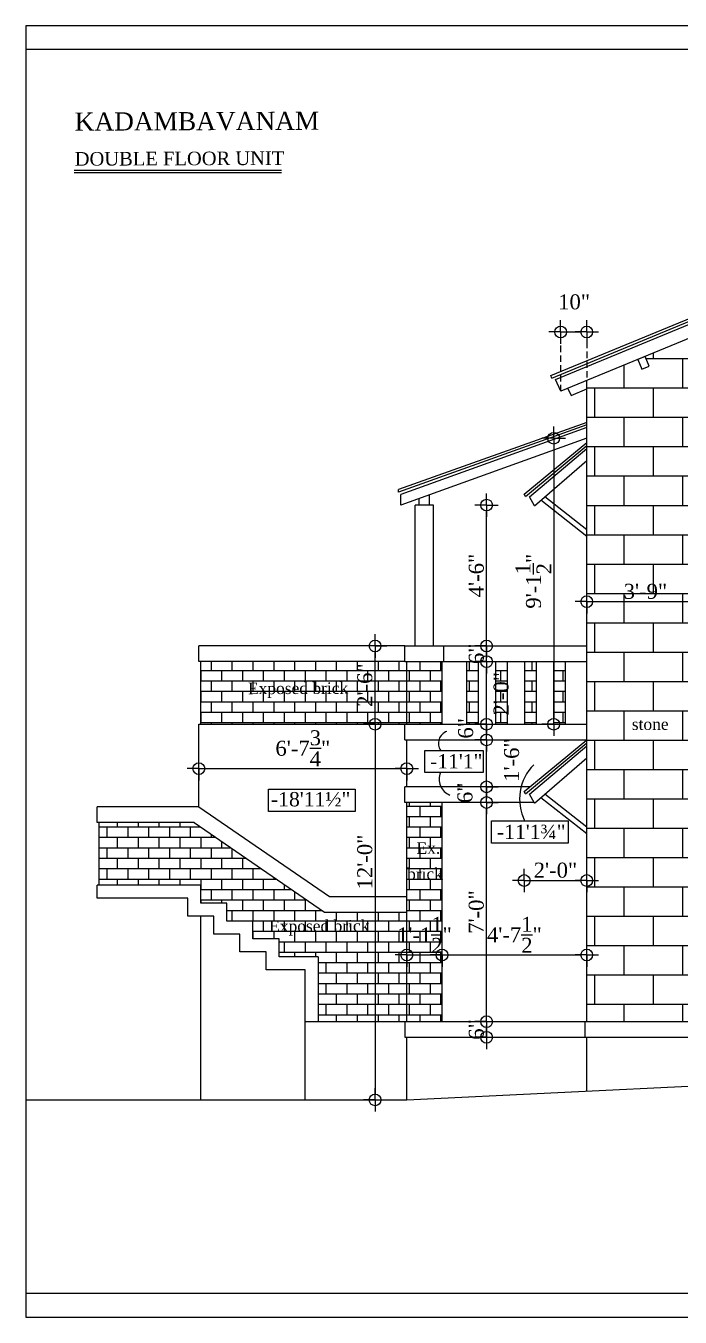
# Model space of a CAD drawing. Extents: x -2842 to -33, y 60 to 555.
# Drawn here: x -1314.2 to -1063.2, y 60.1 to 555.1 of the extents above; entities that cross this region are included whole.
import ezdxf

# ---------------------------------------------------------------- set-up
doc = ezdxf.new("R2010")
doc.units = 0
doc.header["$LTSCALE"] = 20
doc.header["$MEASUREMENT"] = 0
doc.header["$PDMODE"] = 34
doc.linetypes.add('HIDDEN2', pattern=[0.1875, 0.125, -0.0625])
doc.layers.get('0').update_dxf_attribs({"linetype": 'CONTINUOUS'})
doc.layers.get('DEFPOINTS').update_dxf_attribs({"linetype": 'CONTINUOUS'})
for name, color, linetype in [('border', 230, 'CONTINUOUS'), ('DIMLINE', 254, 'CONTINUOUS'), ('levels', 2, 'CONTINUOUS'), ('Stone', 8, 'CONTINUOUS'), ('TEXTS', 2, 'CONTINUOUS'), ('tile', 22, 'CONTINUOUS'), ('wall', 13, 'CONTINUOUS'), ('WOOD', 7, 'CONTINUOUS')]:
    doc.layers.add(name, color=color, linetype=linetype)
doc.layers.add('correct', color=230, linetype='CONTINUOUS', plot=False)
doc.styles.add('DIMTEXT', font='times_1.ttf')
doc.styles.add('STYLE1', font='times_1.ttf')
doc.styles.add('style5', font='times_1.ttf')
doc.dimstyles.new('ARCH_48_0', dxfattribs={"dimtxt": 5.75, "dimasz": 2.25, "dimexe": 0.25, "dimexo": 0, "dimgap": 1, "dimtad": 1, "dimzin": 3, "dimdsep": 46, "dimlunit": 4, "dimtxsty": 'DIMTEXT', "dimblk": 'BLK', "dimcen": 0, "dimdle": 0.09375, "dimse1": 1, "dimse2": 1, "dimclrd": 254, "dimclrt": 3, "dimadec": 1, "dimazin": 0, "dimtfac": 1, "dimtix": 1, "dimtmove": 2, "dimatfit": 3, "dimldrblk": 'NONE', "dimfxl": 0.25, "dimtvp": 1.4625, "dimtolj": 1, "dimtzin": 15, "dimarcsym": 0})
pattern_1 = [(0, (-150.9643, 0), (0, 4), []), (90, (-150.964, 0), (-8, 5e-16), [4, -4]), (90, (-146.964, 0), (-8, 5e-16), [-4, 4])]
pattern_2 = [(0, (-148.0388, 0), (0, 4), []), (90, (-148.039, 0), (-8, 5e-16), [4, -4]), (90, (-144.039, 0), (-8, 5e-16), [-4, 4])]

# ---------------------------------------------------------------- blocks, each defined once
blk = doc.blocks.new('BLK')
for q in [(-2, 0), (0, 2), (2, 0), (0, -2)]:
    blk.add_line((0, 0), q)
blk.add_circle((0, 0), 1)
blk = doc.blocks.new('*D109')
at = {"layer": 'DEFPOINTS', "color": 0, "lineweight": -2}
for p in [(-1099.05, 437.71), (-1109.05, 414.97), (-1099.05, 414.97)]:
    blk.add_point(p, dxfattribs=at)
at = {"layer": 'DIMLINE', "color": 254, "lineweight": -2}
blk.add_line((-1106.8, 437.71), (-1101.3, 437.71), dxfattribs=at)
at = {"layer": 'DIMLINE', "color": 254, "lineweight": -2, "xscale": 2.25, "yscale": 2.25, "zscale": 2.25, "rotation": 180}
blk.add_blockref('BLK', (-1109.05, 437.71), dxfattribs=at)
at = {"layer": 'DIMLINE', "color": 254, "lineweight": -2, "xscale": 2.25, "yscale": 2.25, "zscale": 2.25}
blk.add_blockref('BLK', (-1099.05, 437.71), dxfattribs=at)
at = {"layer": 'DIMLINE', "color": 3, "lineweight": -2, "insert": (-1103.89, 449.22), "char_height": 5.75, "attachment_point": 5, "style": 'DIMTEXT'}
blk.add_mtext('\\A1;10"', dxfattribs=at)
blk = doc.blocks.new('_None')
blk = doc.blocks.new('*D110')
at = {"layer": 'DEFPOINTS', "color": 0, "lineweight": -2}
for p in [(-1099.05, 334.34), (-1054.05, 334.34), (-1054.05, 334.34)]:
    blk.add_point(p, dxfattribs=at)
at = {"layer": 'DIMLINE', "color": 254, "lineweight": -2}
blk.add_line((-1096.8, 334.34), (-1056.3, 334.34), dxfattribs=at)
at = {"layer": 'DIMLINE', "color": 254, "lineweight": -2, "xscale": 2.25, "yscale": 2.25, "zscale": 2.25, "rotation": 180}
blk.add_blockref('BLK', (-1099.05, 334.34), dxfattribs=at)
at = {"layer": 'DIMLINE', "color": 254, "lineweight": -2, "xscale": 2.25, "yscale": 2.25, "zscale": 2.25}
blk.add_blockref('BLK', (-1054.05, 334.34), dxfattribs=at)
at = {"layer": 'DIMLINE', "color": 3, "lineweight": -2, "insert": (-1076.55, 338.27), "char_height": 5.75, "attachment_point": 5, "style": 'DIMTEXT'}
blk.add_mtext('\\A1;3\'-9"', dxfattribs=at)
blk = doc.blocks.new('*D140')
at = {"layer": 'DEFPOINTS', "color": 0, "lineweight": -2}
for p in [(-1123.05, 261.57), (-1099.05, 259.89), (-1099.05, 227.45)]:
    blk.add_point(p, dxfattribs=at)
at = {"layer": 'DIMLINE', "color": 254, "lineweight": -2}
blk.add_line((-1120.8, 227.45), (-1101.3, 227.45), dxfattribs=at)
at = {"layer": 'DIMLINE', "color": 254, "lineweight": -2, "xscale": 2.25, "yscale": 2.25, "zscale": 2.25, "rotation": 180}
blk.add_blockref('BLK', (-1123.05, 227.45), dxfattribs=at)
at = {"layer": 'DIMLINE', "color": 254, "lineweight": -2, "xscale": 2.25, "yscale": 2.25, "zscale": 2.25}
blk.add_blockref('BLK', (-1099.05, 227.45), dxfattribs=at)
at = {"layer": 'DIMLINE', "color": 3, "lineweight": -2, "insert": (-1111.05, 231.38), "char_height": 5.75, "attachment_point": 5, "style": 'DIMTEXT'}
blk.add_mtext('\\A1;2\'-0"', dxfattribs=at)
blk = doc.blocks.new('*D141')
at = {"layer": 'DEFPOINTS', "color": 0, "lineweight": -2}
for p in [(-1247.8, 277.46), (-1168.05, 270.35), (-1168.05, 251.19)]:
    blk.add_point(p, dxfattribs=at)
at = {"layer": 'DIMLINE', "color": 254, "lineweight": -2}
blk.add_line((-1245.55, 270.35), (-1170.3, 270.35), dxfattribs=at)
at = {"layer": 'DIMLINE', "color": 254, "lineweight": -2, "xscale": 2.25, "yscale": 2.25, "zscale": 2.25, "rotation": 180}
blk.add_blockref('BLK', (-1247.8, 270.35), dxfattribs=at)
at = {"layer": 'DIMLINE', "color": 254, "lineweight": -2, "xscale": 2.25, "yscale": 2.25, "zscale": 2.25}
blk.add_blockref('BLK', (-1168.05, 270.35), dxfattribs=at)
at = {"layer": 'DIMLINE', "color": 3, "lineweight": -2, "insert": (-1207.92, 278.15), "char_height": 5.75, "attachment_point": 5, "style": 'DIMTEXT'}
blk.add_mtext('\\A1;6\'-7{\\H1.000000x;\\S3/4;}"', dxfattribs=at)
blk = doc.blocks.new('*D142')
at = {"layer": 'DEFPOINTS', "color": 0, "lineweight": -2}
for p in [(-1168.05, 231.5), (-1154.55, 231.5), (-1154.55, 198.9)]:
    blk.add_point(p, dxfattribs=at)
at = {"layer": 'DIMLINE', "color": 254, "lineweight": -2}
for p, q in [((-1170.3, 198.9), (-1172.55, 198.9)), ((-1168.05, 198.9), (-1154.55, 198.9)), ((-1152.3, 198.9), (-1150.05, 198.9))]:
    blk.add_line(p, q, dxfattribs=at)
at = {"layer": 'DIMLINE', "color": 254, "lineweight": -2, "xscale": 2.25, "yscale": 2.25, "zscale": 2.25}
blk.add_blockref('BLK', (-1168.05, 198.9), dxfattribs=at)
at = {"layer": 'DIMLINE', "color": 254, "lineweight": -2, "xscale": 2.25, "yscale": 2.25, "zscale": 2.25, "rotation": 180}
blk.add_blockref('BLK', (-1154.55, 198.9), dxfattribs=at)
at = {"layer": 'DIMLINE', "color": 3, "lineweight": -2, "insert": (-1161.3, 206.59), "char_height": 5.75, "attachment_point": 5, "style": 'DIMTEXT'}
blk.add_mtext('\\A1;1\'-1{\\H1.000000x;\\S1/2;}"', dxfattribs=at)
blk = doc.blocks.new('*D143')
at = {"layer": 'DEFPOINTS', "color": 0, "lineweight": -2}
for p in [(-1154.55, 215.36), (-1099.05, 215.36), (-1099.05, 198.9)]:
    blk.add_point(p, dxfattribs=at)
at = {"layer": 'DIMLINE', "color": 254, "lineweight": -2}
blk.add_line((-1152.3, 198.9), (-1101.3, 198.9), dxfattribs=at)
at = {"layer": 'DIMLINE', "color": 254, "lineweight": -2, "xscale": 2.25, "yscale": 2.25, "zscale": 2.25, "rotation": 180}
blk.add_blockref('BLK', (-1154.55, 198.9), dxfattribs=at)
at = {"layer": 'DIMLINE', "color": 254, "lineweight": -2, "xscale": 2.25, "yscale": 2.25, "zscale": 2.25}
blk.add_blockref('BLK', (-1099.05, 198.9), dxfattribs=at)
at = {"layer": 'DIMLINE', "color": 3, "lineweight": -2, "insert": (-1126.8, 206.65), "char_height": 5.75, "attachment_point": 5, "style": 'DIMTEXT'}
blk.add_mtext('\\A1;4\'-7{\\H1.000000x;\\S1/2;}"', dxfattribs=at)
blk = doc.blocks.new('*D144')
at = {"layer": 'DEFPOINTS', "color": 0, "lineweight": -2}
for p in [(-1137.46, 257.36), (-1129.83, 257.36), (-1129.83, 173.36)]:
    blk.add_point(p, dxfattribs=at)
at = {"layer": 'DIMLINE', "color": 254, "lineweight": -2}
blk.add_line((-1137.46, 175.61), (-1137.46, 255.11), dxfattribs=at)
at = {"layer": 'DIMLINE', "color": 254, "lineweight": -2, "xscale": 2.25, "yscale": 2.25, "zscale": 2.25}
for p, rotation in [((-1137.46, 257.36), 90), ((-1137.46, 173.36), 270)]:
    blk.add_blockref('BLK', p, dxfattribs=dict(at, rotation=rotation))
at = {"layer": 'DIMLINE', "color": 3, "lineweight": -2, "insert": (-1141.39, 215.36), "char_height": 5.75, "attachment_point": 5, "rotation": 90, "style": 'DIMTEXT'}
blk.add_mtext('\\A1;7\'-0"', dxfattribs=at)
blk = doc.blocks.new('*D145')
at = {"layer": 'DEFPOINTS', "color": 0, "lineweight": -2}
for p in [(-1144.83, 263.36), (-1137.46, 263.36), (-1144.01, 257.36)]:
    blk.add_point(p, dxfattribs=at)
at = {"layer": 'DIMLINE', "color": 254, "lineweight": -2}
for p, q in [((-1137.46, 265.61), (-1137.46, 267.86)), ((-1137.46, 257.36), (-1137.46, 263.36)), ((-1137.46, 255.11), (-1137.46, 252.86))]:
    blk.add_line(p, q, dxfattribs=at)
at = {"layer": 'DIMLINE', "color": 254, "lineweight": -2, "xscale": 2.25, "yscale": 2.25, "zscale": 2.25}
for p, rotation in [((-1137.46, 263.36), 270), ((-1137.46, 257.36), 90)]:
    blk.add_blockref('BLK', p, dxfattribs=dict(at, rotation=rotation))
at = {"layer": 'DIMLINE', "color": 3, "lineweight": -2, "insert": (-1145.73, 261.07), "char_height": 5.75, "attachment_point": 5, "rotation": 90, "style": 'DIMTEXT'}
blk.add_mtext('\\A1;6"', dxfattribs=at)
blk = doc.blocks.new('*D146')
at = {"layer": 'DEFPOINTS', "color": 0, "lineweight": -2}
for p in [(-1148.35, 281.36), (-1137.46, 281.36), (-1148.35, 263.36)]:
    blk.add_point(p, dxfattribs=at)
at = {"layer": 'DIMLINE', "color": 254, "lineweight": -2}
blk.add_line((-1137.46, 265.61), (-1137.46, 279.11), dxfattribs=at)
at = {"layer": 'DIMLINE', "color": 254, "lineweight": -2, "xscale": 2.25, "yscale": 2.25, "zscale": 2.25}
for p, rotation in [((-1137.46, 281.36), 90), ((-1137.46, 263.36), 270)]:
    blk.add_blockref('BLK', p, dxfattribs=dict(at, rotation=rotation))
at = {"layer": 'DIMLINE', "color": 3, "lineweight": -2, "insert": (-1127.86, 273.62), "char_height": 5.75, "attachment_point": 5, "rotation": 90, "style": 'DIMTEXT'}
blk.add_mtext('\\A1;1\'-6"', dxfattribs=at)
blk = doc.blocks.new('*D147')
at = {"layer": 'DEFPOINTS', "color": 0, "lineweight": -2}
for p in [(-1148.35, 287.36), (-1137.46, 287.36), (-1148.35, 281.36)]:
    blk.add_point(p, dxfattribs=at)
at = {"layer": 'DIMLINE', "color": 254, "lineweight": -2}
for p, q in [((-1137.46, 289.61), (-1137.46, 291.86)), ((-1137.46, 281.36), (-1137.46, 287.36)), ((-1137.46, 279.11), (-1137.46, 276.86))]:
    blk.add_line(p, q, dxfattribs=at)
at = {"layer": 'DIMLINE', "color": 254, "lineweight": -2, "xscale": 2.25, "yscale": 2.25, "zscale": 2.25}
for p, rotation in [((-1137.46, 287.36), 270), ((-1137.46, 281.36), 90)]:
    blk.add_blockref('BLK', p, dxfattribs=dict(at, rotation=rotation))
at = {"layer": 'DIMLINE', "color": 3, "lineweight": -2, "insert": (-1145.45, 285.8), "char_height": 5.75, "attachment_point": 5, "rotation": 90, "style": 'DIMTEXT'}
blk.add_mtext('\\A1;6"', dxfattribs=at)
blk = doc.blocks.new('*D148')
at = {"layer": 'DEFPOINTS', "color": 0, "lineweight": -2}
for p in [(-1137.46, 311.36), (-1124.63, 311.36), (-1124.63, 287.36)]:
    blk.add_point(p, dxfattribs=at)
at = {"layer": 'DIMLINE', "color": 254, "lineweight": -2}
blk.add_line((-1137.46, 289.61), (-1137.46, 309.11), dxfattribs=at)
at = {"layer": 'DIMLINE', "color": 254, "lineweight": -2, "xscale": 2.25, "yscale": 2.25, "zscale": 2.25}
for p, rotation in [((-1137.46, 311.36), 90), ((-1137.46, 287.36), 270)]:
    blk.add_blockref('BLK', p, dxfattribs=dict(at, rotation=rotation))
at = {"layer": 'DIMLINE', "color": 3, "lineweight": -2, "insert": (-1131.86, 299.03), "char_height": 5.75, "attachment_point": 5, "rotation": 90, "style": 'DIMTEXT'}
blk.add_mtext('\\A1;2\'-0"', dxfattribs=at)
blk = doc.blocks.new('*D149')
at = {"layer": 'DEFPOINTS', "color": 0, "lineweight": -2}
for p in [(-1137.46, 317.36), (-1126.95, 317.36), (-1126.95, 311.36)]:
    blk.add_point(p, dxfattribs=at)
at = {"layer": 'DIMLINE', "color": 254, "lineweight": -2}
for p, q in [((-1137.46, 319.61), (-1137.46, 321.86)), ((-1137.46, 311.36), (-1137.46, 317.36)), ((-1137.46, 309.11), (-1137.46, 306.86))]:
    blk.add_line(p, q, dxfattribs=at)
at = {"layer": 'DIMLINE', "color": 254, "lineweight": -2, "xscale": 2.25, "yscale": 2.25, "zscale": 2.25}
for p, rotation in [((-1137.46, 317.36), 270), ((-1137.46, 311.36), 90)]:
    blk.add_blockref('BLK', p, dxfattribs=dict(at, rotation=rotation))
at = {"layer": 'DIMLINE', "color": 3, "lineweight": -2, "insert": (-1141.38, 314.36), "char_height": 5.75, "attachment_point": 5, "rotation": 90, "style": 'DIMTEXT'}
blk.add_mtext('\\A1;6"', dxfattribs=at)
blk = doc.blocks.new('*D150')
at = {"layer": 'DEFPOINTS', "color": 0, "lineweight": -2}
for p in [(-1157.8, 371.36), (-1137.46, 371.36), (-1151.6, 317.36)]:
    blk.add_point(p, dxfattribs=at)
at = {"layer": 'DIMLINE', "color": 254, "lineweight": -2}
blk.add_line((-1137.46, 319.61), (-1137.46, 369.11), dxfattribs=at)
at = {"layer": 'DIMLINE', "color": 254, "lineweight": -2, "xscale": 2.25, "yscale": 2.25, "zscale": 2.25}
for p, rotation in [((-1137.46, 371.36), 90), ((-1137.46, 317.36), 270)]:
    blk.add_blockref('BLK', p, dxfattribs=dict(at, rotation=rotation))
at = {"layer": 'DIMLINE', "color": 3, "lineweight": -2, "insert": (-1141.38, 344.36), "char_height": 5.75, "attachment_point": 5, "rotation": 90, "style": 'DIMTEXT'}
blk.add_mtext('\\A1;4\'-6"', dxfattribs=at)
blk = doc.blocks.new('*D151')
at = {"layer": 'DEFPOINTS', "color": 0, "lineweight": -2}
for p in [(-1099.05, 396.98), (-1111.72, 287.36), (-1099.05, 287.36)]:
    blk.add_point(p, dxfattribs=at)
at = {"layer": 'DIMLINE', "color": 254, "lineweight": -2}
blk.add_line((-1111.72, 394.73), (-1111.72, 289.61), dxfattribs=at)
at = {"layer": 'DIMLINE', "color": 254, "lineweight": -2, "xscale": 2.25, "yscale": 2.25, "zscale": 2.25}
for p, rotation in [((-1111.72, 396.98), 90), ((-1111.72, 287.36), 270)]:
    blk.add_blockref('BLK', p, dxfattribs=dict(at, rotation=rotation))
at = {"layer": 'DIMLINE', "color": 3, "lineweight": -2, "insert": (-1119.48, 342.17), "char_height": 5.75, "attachment_point": 5, "rotation": 90, "style": 'DIMTEXT'}
blk.add_mtext('\\A1;9\'-1{\\H1.000000x;\\S1/2;}"', dxfattribs=at)
blk = doc.blocks.new('*D152')
at = {"layer": 'DEFPOINTS', "color": 0, "lineweight": -2}
for p in [(-1114.51, 173.36), (-1137.46, 167.36), (-1114.51, 167.36)]:
    blk.add_point(p, dxfattribs=at)
at = {"layer": 'DIMLINE', "color": 254, "lineweight": -2}
for p, q in [((-1137.46, 175.61), (-1137.46, 177.86)), ((-1137.46, 173.36), (-1137.46, 167.36)), ((-1137.46, 165.11), (-1137.46, 162.86))]:
    blk.add_line(p, q, dxfattribs=at)
at = {"layer": 'DIMLINE', "color": 254, "lineweight": -2, "xscale": 2.25, "yscale": 2.25, "zscale": 2.25}
for p, rotation in [((-1137.46, 173.36), 270), ((-1137.46, 167.36), 90)]:
    blk.add_blockref('BLK', p, dxfattribs=dict(at, rotation=rotation))
at = {"layer": 'DIMLINE', "color": 3, "lineweight": -2, "insert": (-1141.38, 170.36), "char_height": 5.75, "attachment_point": 5, "rotation": 90, "style": 'DIMTEXT'}
blk.add_mtext('\\A1;6"', dxfattribs=at)
blk = doc.blocks.new('*D163')
at = {"layer": 'DEFPOINTS', "color": 0, "lineweight": -2}
for p in [(-1180.2, 317.36), (-1172.72, 317.36), (-1190.57, 287.36)]:
    blk.add_point(p, dxfattribs=at)
at = {"layer": 'DIMLINE', "color": 254, "lineweight": -2}
blk.add_line((-1180.2, 289.61), (-1180.2, 315.11), dxfattribs=at)
at = {"layer": 'DIMLINE', "color": 254, "lineweight": -2, "xscale": 2.25, "yscale": 2.25, "zscale": 2.25}
for p, rotation in [((-1180.2, 317.36), 90), ((-1180.2, 287.36), 270)]:
    blk.add_blockref('BLK', p, dxfattribs=dict(at, rotation=rotation))
at = {"layer": 'DIMLINE', "color": 3, "lineweight": -2, "insert": (-1184.13, 302.36), "char_height": 5.75, "attachment_point": 5, "rotation": 90, "style": 'DIMTEXT'}
blk.add_mtext('\\A1;2\'-6"', dxfattribs=at)
blk = doc.blocks.new('*D200')
at = {"layer": 'DEFPOINTS', "color": 0, "lineweight": -2}
for p in [(-1193.87, 287.36), (-1193.87, 143.36), (-1180.2, 143.36)]:
    blk.add_point(p, dxfattribs=at)
at = {"layer": 'DIMLINE', "color": 254, "lineweight": -2}
blk.add_line((-1180.2, 285.11), (-1180.2, 145.61), dxfattribs=at)
at = {"layer": 'DIMLINE', "color": 254, "lineweight": -2, "xscale": 2.25, "yscale": 2.25, "zscale": 2.25}
for p, rotation in [((-1180.2, 287.36), 90), ((-1180.2, 143.36), 270)]:
    blk.add_blockref('BLK', p, dxfattribs=dict(at, rotation=rotation))
at = {"layer": 'DIMLINE', "color": 3, "lineweight": -2, "insert": (-1184.13, 234.55), "char_height": 5.75, "attachment_point": 5, "rotation": 90, "style": 'DIMTEXT'}
blk.add_mtext('\\A1;12\'-0"', dxfattribs=at)

msp = doc.modelspace()

# ---------------------------------------------------------------- hatches: boundary and pattern name
at = {"layer": 'Stone', "lineweight": -2}
h = msp.add_hatch(dxfattribs=at)
h.set_pattern_fill('BRICK', color=8, scale=45, style=0)
h.set_pattern_definition([(0, (-150.964, 0), (0, 11.25), []), (90, (-150.964, 0), (-22.5, 1e-15), [11.25, -11.25]), (90, (-139.714, 0), (-22.5, 1e-15), [-11.25, 11.25])])
h.paths.add_polyline_path([(-1076.686, 428.323), (-1075.161, 424.626), (-1077.934, 423.482), (-1079.46, 427.179), (-1099.048, 419.099), (-1099.048, 173.363), (-1054.048, 173.363), (-1054.048, 437.662)])
at = {"layer": 'tile', "lineweight": -2}
h = msp.add_hatch(dxfattribs=at)
h.set_pattern_fill('BRICK', color=256, scale=16, style=0)
h.set_pattern_definition(pattern_1)
h.paths.add_polyline_path([(-1247.048, 311.363), (-1247.048, 287.363), (-1168.048, 287.363), (-1168.048, 311.363), (-1168.798, 311.363)])
h = msp.add_hatch(dxfattribs=at)
h.set_pattern_fill('BRICK', color=256, scale=16, style=0)
h.set_pattern_definition(pattern_1)
h.paths.add_polyline_path([(-1154.548, 311.363), (-1168.048, 311.363), (-1168.048, 287.363), (-1154.548, 287.363)])
h = msp.add_hatch(dxfattribs=at)
h.set_pattern_fill('BRICK', color=256, scale=16, style=0)
h.set_pattern_definition(pattern_2)
h.paths.add_polyline_path([(-1140.52, 311.363), (-1145.024, 311.363), (-1145.024, 287.363), (-1140.52, 287.363)])
h = msp.add_hatch(dxfattribs=at)
h.set_pattern_fill('BRICK', color=256, scale=16, style=0)
h.set_pattern_definition(pattern_2)
h.paths.add_polyline_path([(-1129.42, 311.363), (-1133.924, 311.363), (-1133.924, 287.363), (-1129.42, 287.363)])
h = msp.add_hatch(dxfattribs=at)
h.set_pattern_fill('BRICK', color=256, scale=16, style=0)
h.set_pattern_definition(pattern_2)
h.paths.add_polyline_path([(-1118.32, 311.363), (-1122.824, 311.363), (-1122.824, 287.363), (-1118.32, 287.363)])
h = msp.add_hatch(dxfattribs=at)
h.set_pattern_fill('BRICK', color=256, scale=16, style=0)
h.set_pattern_definition(pattern_2)
h.paths.add_polyline_path([(-1107.22, 311.363), (-1111.724, 311.363), (-1111.724, 287.363), (-1107.22, 287.363)])
h = msp.add_hatch(dxfattribs=at)
h.set_pattern_fill('BRICK', color=256, scale=16, style=0)
h.set_pattern_definition(pattern_1)
h.paths.add_polyline_path([(-1168.048, 173.363), (-1154.548, 173.363), (-1154.548, 257.363), (-1168.048, 257.363)])
h = msp.add_hatch(dxfattribs=at)
h.set_pattern_fill('BRICK', color=256, scale=16, style=0)
h.set_pattern_definition(pattern_1)
h.paths.add_polyline_path([(-1168.048, 215.347), (-1199.608, 215.347), (-1249.608, 249.638), (-1286.048, 249.638), (-1286.048, 225.638), (-1247.048, 225.638), (-1247.048, 218.78), (-1237.048, 218.78), (-1237.048, 211.921), (-1227.048, 211.921), (-1227.048, 205.063), (-1217.048, 205.063), (-1217.048, 198.205), (-1202.048, 198.205), (-1202.048, 173.363), (-1168.048, 173.363)])

# ---------------------------------------------------------------- linework, layer by layer
at = {"lineweight": -2}
for p, q in [((-1121.055, 374.563), (-1099.055, 393.08)), ((-1119.085, 371.118), (-1099.055, 388.515)), ((-1119.085, 371.118), (-1121.017, 374.512)), ((-1099.055, 359.363), (-1116.694, 373.195)), ((-1099.055, 361.905), (-1115.156, 374.53)), ((-1121.055, 260.563), (-1099.055, 279.08)), ((-1119.085, 257.118), (-1099.055, 274.515)), ((-1119.085, 257.118), (-1121.017, 260.512)), ((-1099.055, 245.363), (-1116.694, 259.195)), ((-1099.055, 247.905), (-1115.156, 260.53))]:
    msp.add_line(p, q, dxfattribs=at)
for centre, radius, start, end in [((-1151.143, 280.074), 4.771, 108.53317, 214.93535), ((-1149.211, 266.223), 6.446, 156.37694, 248.6118)]:
    msp.add_arc(centre, radius, start, end, dxfattribs=at)
at = {"layer": 'border', "lineweight": -2}
for p, q in [((-689.822, 546.009), (-1314.154, 546.009)), ((-689.822, 69.134), (-1314.154, 69.134))]:
    msp.add_line(p, q, dxfattribs=at)
at = {"layer": 'correct', "color": 3, "lineweight": -2}
msp.add_lwpolyline([(-1314.154, 555.071), (-1314.154, 60.071), (-689.822, 60.071), (-689.822, 555.071)], close=True, dxfattribs=at)
at = {"layer": 'DIMLINE', "color": 8, "linetype": 'HIDDEN2', "lineweight": -2}
for p, q in [((-1109.048, 414.974), (-1109.048, 437.714)), ((-1099.048, 437.714), (-1099.048, 419.099))]:
    msp.add_line(p, q, dxfattribs=at)
at = {"layer": 'levels', "color": 0}
for points in [[(-1161.197, 277.342), (-1138.757, 277.342), (-1138.757, 268.806), (-1161.197, 268.806)], [(-1221.036, 262.487), (-1187.914, 262.487), (-1187.914, 253.952), (-1221.036, 253.952)], [(-1135.53, 250.323), (-1106.151, 250.323), (-1106.151, 241.788), (-1135.53, 241.788)]]:
    msp.add_lwpolyline(points, close=True, dxfattribs=at)
msp.add_arc((-1105.958, 258.617), 18.843, 135.46522, 206.11455, dxfattribs=at)
at = {"layer": 'TEXTS', "color": 7}
for p, q in [((-1216.092, 499.658), (-1295.642, 499.658)), ((-1216.092, 498.666), (-1295.642, 498.666))]:
    msp.add_line(p, q, dxfattribs=at)
at = {"layer": 'tile', "lineweight": -2}
for p, q in [((-1112.79, 420.982), (-982.048, 474.988)), ((-1112.393, 420.064), (-982.048, 473.899)), ((-1112.393, 420.064), (-1112.79, 420.982)), ((-1123.048, 375.567), (-1099.055, 395.363)), ((-1122.557, 374.704), (-1099.055, 394.218)), ((-1122.557, 374.704), (-1123.048, 375.567)), ((-1123.048, 261.567), (-1099.055, 281.363)), ((-1122.557, 260.704), (-1099.055, 280.218)), ((-1122.557, 260.704), (-1123.048, 261.567))]:
    msp.add_line(p, q, dxfattribs=at)
at = {"layer": 'tile'}
for p, q in [((-1099.048, 403.08), (-1171.298, 377.279)), ((-1099.048, 402.062), (-1171.298, 376.263)), ((-1171.298, 376.263), (-1171.298, 377.279))]:
    msp.add_line(p, q, dxfattribs=at)
at = {"layer": 'wall'}
for p, q in [((-1111.078, 419.543), (-982.048, 472.81)), ((-1109.048, 414.974), (-1111.078, 419.543)), ((-1099.048, 173.363), (-1099.048, 419.099)), ((-1168.048, 143.363), (-1168.048, 167.363)), ((-1099.048, 146.717), (-1099.048, 167.363))]:
    msp.add_line(p, q, dxfattribs=at)
at = {"layer": 'wall', "lineweight": -2}
for p, q in [((-982.048, 467.363), (-1109.048, 414.974)), ((-1168.798, 317.363), (-1247.798, 317.363)), ((-1247.798, 311.363), (-1247.798, 317.363)), ((-1168.798, 317.363), (-1099.048, 317.363)), ((-1168.798, 311.363), (-1168.798, 317.363)), ((-1153.798, 311.363), (-1153.798, 317.363)), ((-1168.798, 311.363), (-1247.798, 311.363)), ((-1247.048, 287.363), (-1247.048, 311.363)), ((-1168.798, 311.363), (-1099.048, 311.363)), ((-1168.048, 287.363), (-1168.048, 311.363)), ((-1154.548, 287.363), (-1154.548, 311.363)), ((-1145.024, 287.363), (-1145.024, 311.363)), ((-1140.52, 287.363), (-1140.52, 311.363)), ((-1133.924, 287.363), (-1133.924, 311.363)), ((-1129.42, 287.363), (-1129.42, 311.363)), ((-1122.824, 287.363), (-1122.824, 311.363)), ((-1118.32, 287.363), (-1118.32, 311.363)), ((-1111.724, 287.363), (-1111.724, 311.363)), ((-1107.22, 287.363), (-1107.22, 311.363)), ((-1247.798, 287.363), (-1099.048, 287.363)), ((-1247.798, 255.638), (-1247.798, 287.363)), ((-1168.798, 281.363), (-1168.798, 287.363)), ((-1168.798, 281.363), (-1099.055, 281.363)), ((-1168.048, 263.363), (-1168.048, 281.363)), ((-1120.871, 263.363), (-1168.798, 263.363)), ((-1168.798, 257.363), (-1168.798, 263.363)), ((-1247.749, 255.638), (-1286.798, 255.638)), ((-1286.798, 249.638), (-1286.798, 255.638)), ((-1119.225, 257.363), (-1168.798, 257.363)), ((-1168.048, 173.363), (-1168.048, 257.363)), ((-1154.548, 173.363), (-1154.548, 257.363)), ((-1249.608, 249.638), (-1286.798, 249.638)), ((-1286.048, 225.638), (-1286.048, 249.638)), ((-1247.048, 225.638), (-1286.798, 225.638)), ((-1286.798, 220.638), (-1286.798, 225.638)), ((-1247.048, 218.78), (-1247.048, 225.638)), ((-1252.048, 220.638), (-1286.798, 220.638)), ((-1252.048, 213.78), (-1252.048, 220.638)), ((-1237.048, 218.78), (-1247.048, 218.78)), ((-1237.048, 211.921), (-1237.048, 218.78)), ((-1242.048, 213.78), (-1252.048, 213.78)), ((-1247.048, 143.363), (-1247.048, 213.78)), ((-1242.048, 206.921), (-1242.048, 213.78)), ((-1227.048, 211.921), (-1237.048, 211.921)), ((-1227.048, 205.063), (-1227.048, 211.921)), ((-1232.048, 206.921), (-1242.048, 206.921)), ((-1232.048, 200.063), (-1232.048, 206.921)), ((-1217.048, 205.063), (-1227.048, 205.063)), ((-1217.048, 198.205), (-1217.048, 205.063)), ((-1222.048, 200.063), (-1232.048, 200.063)), ((-1222.048, 193.205), (-1222.048, 200.063)), ((-1202.048, 198.205), (-1217.048, 198.205)), ((-1202.048, 198.205), (-1202.048, 173.363)), ((-1207.048, 193.205), (-1222.048, 193.205)), ((-1207.048, 143.363), (-1207.048, 193.205)), ((-1207.048, 173.363), (-735.298, 173.363)), ((-1168.798, 173.363), (-1168.798, 167.363)), ((-1099.798, 173.363), (-1099.798, 167.363)), ((-1168.798, 167.363), (-735.298, 167.363)), ((-1168.048, 143.363), (-736.048, 164.363)), ((-1314.154, 143.363), (-1168.048, 143.363))]:
    msp.add_line(p, q, dxfattribs=at)
at = {"layer": 'wall', "color": 7, "lineweight": -2}
for p, q in [((-1099.048, 401.055), (-1170.298, 375.427)), ((-1099.048, 396.981), (-1170.298, 371.363)), ((-1170.298, 371.363), (-1170.298, 375.427)), ((-1163.298, 371.363), (-1163.298, 373.88)), ((-1159.298, 371.363), (-1159.298, 375.318))]:
    msp.add_line(p, q, dxfattribs=at)
at = {"layer": 'wall', "color": 0, "lineweight": -2}
for p, q in [((-1157.798, 371.363), (-1164.798, 371.363)), ((-1164.798, 317.363), (-1164.798, 371.363)), ((-1157.798, 317.363), (-1157.798, 371.363))]:
    msp.add_line(p, q, dxfattribs=at)
at = {"layer": 'wall', "lineweight": -2}
for points in [[(-1247.749, 255.638), (-1197.749, 221.347), (-1168.048, 221.347)], [(-1249.608, 249.638), (-1199.608, 215.347), (-1168.048, 215.347)]]:
    msp.add_lwpolyline(points, dxfattribs=at)
at = {"layer": 'WOOD', "lineweight": -2}
msp.add_lwpolyline([(-1079.46, 427.179), (-1077.934, 423.482), (-1075.161, 424.626), (-1076.686, 428.323)], close=True, dxfattribs=at)
msp.add_lwpolyline([(-1106.306, 416.091), (-1105.075, 413.321), (-1099.048, 415.926)], dxfattribs=at)

# ---------------------------------------------------------------- texts
at = {"layer": 'levels', "style": 'style5'}
for s, p in [('-11\'1"', (-1159.138, 270.399)), ('-18\'11½"', (-1220.134, 255.875)), ('-11\'1¾"', (-1133.471, 243.38))]:
    msp.add_text(s, height=5.4893, dxfattribs=at).set_placement(p)
at = {"layer": 'TEXTS', "style": 'STYLE1'}
msp.add_text('KADAMBAVANAM', height=6.94286, rotation=0.20841, dxfattribs=at).set_placement((-1295.424, 514.886))
at = {"layer": 'TEXTS', "color": 7, "style": 'STYLE1'}
for s, height, p in [('DOUBLE FLOOR UNIT', 5.20714, (-1295.398, 501.465)), ('Exposed brick', 4.42607, (-1228.95, 298.876)), ('stone', 4.4261, (-1081.758, 285.165)), ('Ex.', 4.4261, (-1164.325, 237.666)), ('brick', 4.4261, (-1167.933, 227.765)), ('Exposed brick', 4.42607, (-1220.819, 207.763))]:
    msp.add_text(s, height=height, rotation=0.20841, dxfattribs=at).set_placement(p)

# ---------------------------------------------------------------- dimensions: what is measured, and where the dimension line sits
at = {"layer": 'DIMLINE', "lineweight": -2}
dim = msp.add_linear_dim(base=(-1099.048, 437.714), p1=(-1109.048, 414.974), p2=(-1099.048, 414.974), dimstyle='ARCH_48_0', dxfattribs=at)
dim.commit()
dim.dimension.update_dxf_attribs({"geometry": '*D109', "text_midpoint": (-1103.886, 449.216), "dimtype": 160})
for base, p1, p2, picture, middle in [((-1111.724, 287.363), (-1099.048, 396.981), (-1099.048, 287.363), '*D151', (-1119.478, 342.172)), ((-1137.46, 371.363), (-1151.605, 317.363), (-1157.798, 371.363), '*D150', (-1141.385, 344.363)), ((-1180.203, 317.363), (-1190.569, 287.363), (-1172.718, 317.363), '*D163', (-1184.128, 302.363)), ((-1137.46, 317.363), (-1126.953, 311.363), (-1126.953, 317.363), '*D149', (-1141.385, 314.363)), ((-1137.46, 257.363), (-1129.829, 173.363), (-1129.829, 257.363), '*D144', (-1141.393, 215.363)), ((-1137.46, 167.363), (-1114.513, 173.363), (-1114.513, 167.363), '*D152', (-1141.385, 170.363))]:
    dim = msp.add_linear_dim(base=base, p1=p1, p2=p2, angle=90, dimstyle='ARCH_48_0', dxfattribs=at)
    dim.commit()
    dim.dimension.update_dxf_attribs({"geometry": picture, "text_midpoint": middle})
for base, p1, p2, picture, middle in [((-1054.048, 334.339), (-1099.048, 334.339), (-1054.048, 334.339), '*D110', (-1076.548, 338.272)), ((-1168.048, 270.347), (-1247.798, 277.46), (-1168.048, 251.188), '*D141', (-1207.923, 278.151)), ((-1099.048, 227.454), (-1123.048, 261.567), (-1099.048, 259.887), '*D140', (-1111.048, 231.378)), ((-1154.548, 198.895), (-1168.048, 231.495), (-1154.548, 231.495), '*D142', (-1161.298, 206.591)), ((-1099.048, 198.895), (-1154.548, 215.363), (-1099.048, 215.363), '*D143', (-1126.798, 206.649))]:
    dim = msp.add_linear_dim(base=base, p1=p1, p2=p2, dimstyle='ARCH_48_0', dxfattribs=at)
    dim.commit()
    dim.dimension.update_dxf_attribs({"geometry": picture, "text_midpoint": middle})
for base, p1, p2, picture, middle in [((-1137.46, 311.363), (-1124.626, 287.363), (-1124.626, 311.363), '*D148', (-1131.864, 299.027)), ((-1180.203, 143.363), (-1193.867, 287.363), (-1193.867, 143.363), '*D200', (-1184.128, 234.552)), ((-1137.46, 287.363), (-1148.353, 281.363), (-1148.353, 287.363), '*D147', (-1145.451, 285.796)), ((-1137.46, 281.363), (-1148.353, 263.363), (-1148.353, 281.363), '*D146', (-1127.863, 273.623)), ((-1137.46, 263.363), (-1144.011, 257.363), (-1144.834, 263.363), '*D145', (-1145.733, 261.066))]:
    dim = msp.add_linear_dim(base=base, p1=p1, p2=p2, angle=90, dimstyle='ARCH_48_0', dxfattribs=at)
    dim.commit()
    dim.dimension.update_dxf_attribs({"geometry": picture, "text_midpoint": middle, "dimtype": 160})

doc.saveas('drawing.dxf')
